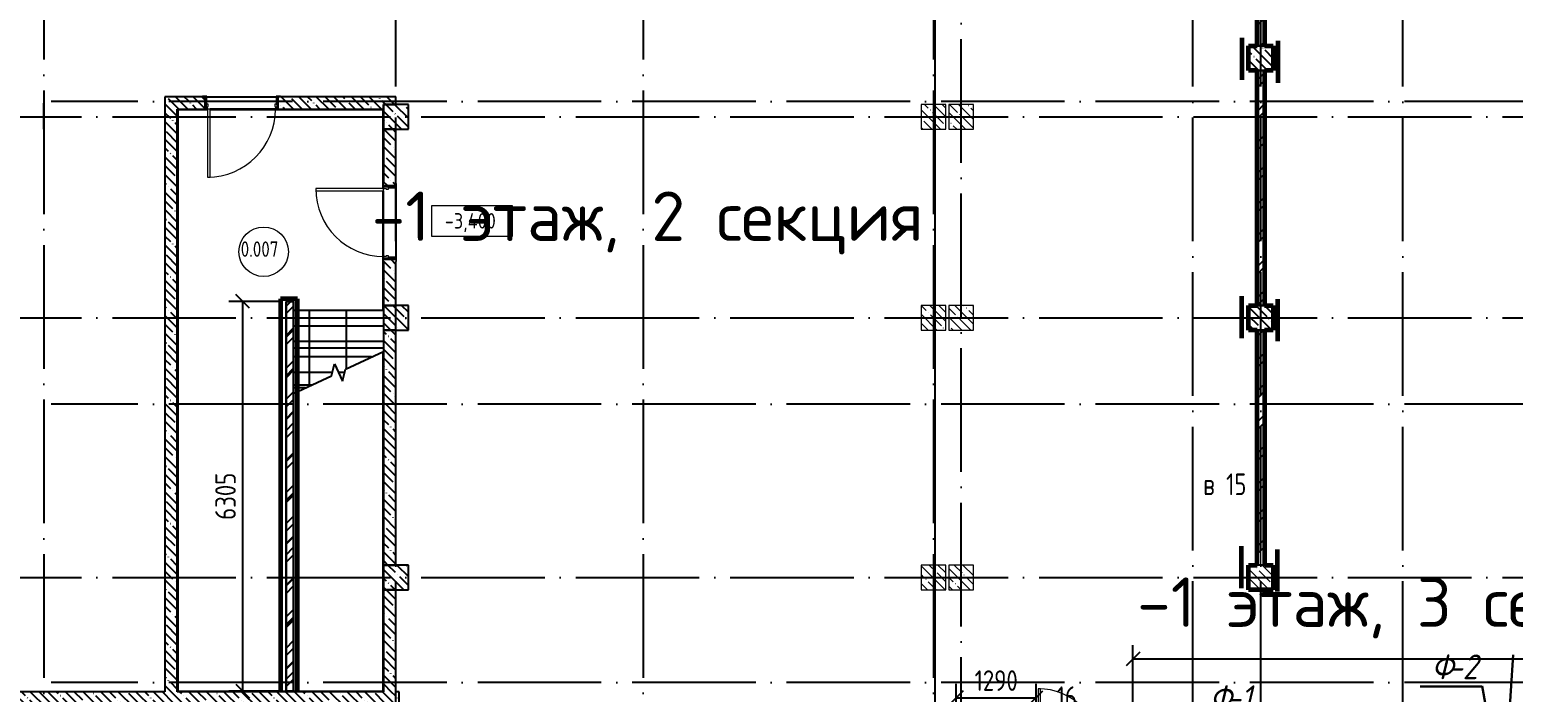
# Model space of a CAD drawing. Header units: millimetres. Extents: x -592259 to 288321, y -552984 to 293768.
# Drawn here: x 109968 to 133985, y 141352 to 152070 of the extents above; entities that cross this region are included whole.
import ezdxf

# ---------------------------------------------------------------- set-up
doc = ezdxf.new("R2010")
doc.units = ezdxf.units.MM
doc.linetypes.add('ADSK_Линия сетки', pattern=[2500, 2000, -250, 0, -250])
doc.layers.get('Defpoints').update_dxf_attribs({"color": 250})
for name, color, linetype, lineweight in [('0.2) Кирп 3.1 вып', 30, 'Continuous', 30), ('0.2) Кирпич 3 вып', 30, 'Continuous', 30), ('2.1)Фарх 2 выполн.', 160, 'Continuous', 30), ('4.1.3) Штук  3.1 вып по кирп подвал.', 6, 'Continuous', 60), ('5.2) ЧН-16 Штукатурка подвал 4 вып', 160, 'Continuous', 60), ('A-ANNO-NOTE', 250, 'Continuous', 9), ('A-AREA-IDEN', 250, 'Continuous', 9), ('A-DETL-3', 250, 'Continuous', 13), ('A-DOOR', 250, 'Continuous', 5), ('A-DOOR-1', 250, 'Continuous', 13), ('A-DOOR-FRAM', 250, 'Continuous', 5), ('A-FLOR-1', 250, 'Continuous', 5), ('A-GENM-1', 250, 'Continuous', 5), ('A-WALL-1', 250, 'Continuous', 50), ('A-WALL-2', 250, 'Continuous', 5), ('A-WALL-3', 250, 'Continuous', 13), ('G-____-____-TEXT', 250, 'Continuous', 9), ('G-ANNO-DIMS', 250, 'Continuous', 9), ('G-ANNO-SYMB-3', 250, 'Continuous', 9), ('I-WALL-1', 250, 'Continuous', 5), ('S-COLS-1', 250, 'Continuous', 5), ('S-COLS-2', 250, 'Continuous', 5), ('S-STRS', 250, 'Continuous', 5), ('S-STRS-1', 250, 'Continuous', 5), ('S-STRS-MBND', 250, 'Continuous', 5), ('Оси-1', 250, 'ADSK_Линия сетки', 9)]:
    doc.layers.add(name, color=color, linetype=linetype, lineweight=lineweight)
doc.styles.add('GOST Common_1', font='', dxfattribs={"width": 0.9, "height": 250})
doc.styles.add('GOST Common_2', font='', dxfattribs={"width": 0.8, "height": 350})
doc.styles.add('ISOCPEUR', font='isocpeur.ttf', dxfattribs={"width": 0.8, "height": 100})
doc.styles.add('ISOCPEUR_6', font='isocpeur.ttf', dxfattribs={"height": 3.5})
doc.styles.add('ISOCPEUR_I', font='isocpeui.ttf', dxfattribs={"width": 0.9, "height": 12.5})
doc.styles.get("Standard").update_dxf_attribs({"font": 'ГОСТ тип А.ttf'})
doc.styles.get('GOST Common_1').set_extended_font_data('GOST Common')
doc.styles.get('GOST Common_2').set_extended_font_data('GOST Common')
doc.dimstyles.new('А3', dxfattribs={"dimtxt": 333, "dimasz": 222, "dimexe": 222, "dimexo": 111, "dimgap": 111, "dimtad": 1, "dimtoh": 1, "dimdec": 0, "dimrnd": 0.0015, "dimzin": 0, "dimdsep": 46, "dimtxsty": 'Standard', "dimblk": 'OBLIQUE', "dimcen": 0, "dimclrd": 7, "dimclre": 7, "dimclrt": 7, "dimadec": 0, "dimazin": 0, "dimtfac": 1, "dimtdec": 0, "dimtofl": 0, "dimtmove": 0, "dimatfit": 3, "dimfxl": 1, "dimtolj": 1, "dimtzin": 0, "dimarcsym": 0})
pattern_1 = [(135, (10997.54, 114885.93), (-142.5612, -142.5612), []), (135, (11140.1, 114885.93), (-142.5612, -142.5612), [252.016, -50.403, 3.353, -47.05])]
pattern_2 = [(90, (115697.54, 147525.9), (-600, 4e-14), []), (180, (115697.54, 147525.9), (-7e-14, -600), [])]
pattern_3 = [(45, (10997.54, 114885.93), (-251.4472, 251.4472), []), (45, (10997.54, 115266.93), (-251.4472, 251.4472), [])]

# ---------------------------------------------------------------- blocks, each defined once
blk = doc.blocks.new('Дверь_СКБ_1Ст_Внутренняя - СОШ_Д-1п_Дв_1200x2100h-31541110-АР1_Кладочный план подвала_ Блок 2_ 3')
at = {"layer": 'A-DOOR'}
h = blk.add_hatch(dxfattribs=at)
h.set_pattern_fill('FP_8', color=256, style=0, pattern_type=2)
h.set_pattern_definition([(135, (1701.41, 164.685), (-14.14214, -14.14214), []), (225, (1701.41, 164.685), (14.14214, -14.14214), [])])
h.paths.add_polyline_path([(612.5, 100), (587.5, 100), (587.5, -100), (612.5, -100)])
at = {"layer": 'A-DOOR-FRAM'}
h = blk.add_hatch(dxfattribs=at)
h.set_pattern_fill('FP_9', color=256, style=0, pattern_type=2)
h.set_pattern_definition([(45, (-421.384, 164.685), (-14.1421, 14.1421), []), (135, (-421.384, 164.685), (-14.1421, -14.1421), [])])
h.paths.add_polyline_path([(-562.5, 100), (-587.5, 100), (-587.5, -100), (-562.5, -100)])
at = {"layer": 'A-DOOR'}
blk.add_arc((562.5, 100), 1100, 90, 180, dxfattribs=at)
at = {"layer": 'A-DOOR-1'}
for p, q in [((562.5, 1200), (522.5, 1200)), ((522.5, 1200), (522.5, 100)), ((562.5, 100), (562.5, 1200)), ((522.5, 100), (562.5, 100))]:
    blk.add_line(p, q, dxfattribs=at)
at = {"layer": 'A-DOOR-FRAM'}
for p, q in [((-547.5, 108), (-617.5, 108)), ((-617.5, 108), (-617.5, 100)), ((-617.5, 100), (-547.5, 100)), ((-562.5, 100), (-587.5, 100)), ((-587.5, 100), (-587.5, -100)), ((-537.5, 100), (-562.5, 100)), ((-562.5, 100), (-562.5, 20)), ((-562.5, -100), (-562.5, 100)), ((-547.5, 100), (-562.5, 100)), ((-562.5, 100), (-562.5, 99)), ((-562.5, 99), (-547.5, 99)), ((-562.5, 20), (-527.5, 20)), ((-547.5, 20), (-562.5, 20)), ((-562.5, 20), (-562.5, -100)), ((-547.5, 100), (-547.5, 108)), ((-547.5, 99), (-547.5, 100)), ((-547.5, -100), (-547.5, 20)), ((-537.5, 60), (-537.5, 100)), ((-527.5, 60), (-537.5, 60)), ((-527.5, 20), (-527.5, 60)), ((562.5, 60), (552.5, 60)), ((552.5, 60), (552.5, 20)), ((552.5, 20), (587.5, 20)), ((562.5, 100), (562.5, 60)), ((587.5, 100), (562.5, 100)), ((642.5, 108), (572.5, 108)), ((572.5, 108), (572.5, 100)), ((587.5, 100), (572.5, 100)), ((572.5, 100), (572.5, 99)), ((572.5, 100), (642.5, 100)), ((572.5, 99), (587.5, 99)), ((587.5, 20), (572.5, 20)), ((572.5, 20), (572.5, -100)), ((587.5, 20), (587.5, 100)), ((612.5, 100), (587.5, 100)), ((587.5, 100), (587.5, -100)), ((587.5, 99), (587.5, 100)), ((587.5, -100), (587.5, 20)), ((612.5, -100), (612.5, 100)), ((642.5, 100), (642.5, 108)), ((-547.5, -100), (-617.5, -100)), ((-617.5, -100), (-617.5, -108)), ((-617.5, -108), (-547.5, -108)), ((-587.5, -100), (-562.5, -100)), ((-562.5, -100), (-547.5, -100)), ((-547.5, -108), (-547.5, -100)), ((572.5, -100), (587.5, -100)), ((642.5, -100), (572.5, -100)), ((572.5, -100), (572.5, -108)), ((572.5, -108), (642.5, -108)), ((587.5, -100), (612.5, -100)), ((642.5, -108), (642.5, -100))]:
    blk.add_line(p, q, dxfattribs=at)
blk = doc.blocks.new('BSC_Колонна _Прямоугольная - 400x400-V8-АР1_Кладочный план подвала_ Блок 2_ 3')
at = {"layer": 'S-COLS-2'}
h = blk.add_hatch(dxfattribs=at)
h.set_pattern_fill('FP_20', color=256, style=0, pattern_type=2)
h.set_pattern_definition([(135, (-118900, -28325), (-142.5612, -142.5612), []), (135, (-118757.44, -28325), (-142.5612, -142.5612), [252.016, -50.403, 3.353, -47.05])])
h.paths.add_polyline_path([(-200, -200), (200, -200), (200, 200), (-200, 200)])
at = {"layer": 'S-COLS-1'}
for p, q in [((200, 200), (-200, 200)), ((-200, 200), (-200, -200)), ((200, -200), (200, 200)), ((-200, -200), (200, -200))]:
    blk.add_line(p, q, dxfattribs=at)
blk = doc.blocks.new('BSC_Колонна _Прямоугольная - 400x400-V45-АР1_Кладочный план подвала_ Блок 2_ 3')
at = {"layer": 'S-COLS-2'}
h = blk.add_hatch(dxfattribs=at)
h.set_pattern_fill('FP_57', color=256, style=0, pattern_type=2)
h.set_pattern_definition([(135, (-114050, -35775), (-142.5612, -142.5612), []), (135, (-113907.44, -35775), (-142.5612, -142.5612), [252.016, -50.403, 3.353, -47.05])])
h.paths.add_polyline_path([(-200, -200), (200, -200), (200, 200), (-200, 200)])
at = {"layer": 'S-COLS-1'}
for p, q in [((200, 200), (-200, 200)), ((-200, 200), (-200, -200)), ((200, -200), (200, 200)), ((-200, -200), (200, -200))]:
    blk.add_line(p, q, dxfattribs=at)
blk = doc.blocks.new('BSC_Колонна _Прямоугольная - 400x400-V50-АР1_Кладочный план подвала_ Блок 2_ 3')
at = {"layer": 'S-COLS-2'}
h = blk.add_hatch(dxfattribs=at)
h.set_pattern_fill('FP_62', color=256, style=0, pattern_type=2)
h.set_pattern_definition([(135, (-114050, -28325), (-142.5612, -142.5612), []), (135, (-113907.44, -28325), (-142.5612, -142.5612), [252.016, -50.403, 3.353, -47.05])])
h.paths.add_polyline_path([(-200, -200), (200, -200), (200, 200), (-200, 200)])
at = {"layer": 'S-COLS-1'}
for p, q in [((200, 200), (-200, 200)), ((-200, 200), (-200, -200)), ((200, -200), (200, 200)), ((-200, -200), (200, -200))]:
    blk.add_line(p, q, dxfattribs=at)
blk = doc.blocks.new('BSC_Колонна _Прямоугольная - 400x400-V51-АР1_Кладочный план подвала_ Блок 2_ 3')
at = {"layer": 'S-COLS-2'}
h = blk.add_hatch(dxfattribs=at)
h.set_pattern_fill('FP_63', color=256, style=0, pattern_type=2)
h.set_pattern_definition([(135, (-114050, -32525), (-142.5612, -142.5612), []), (135, (-113907.44, -32525), (-142.5612, -142.5612), [252.016, -50.403, 3.353, -47.05])])
h.paths.add_polyline_path([(-200, -200), (200, -200), (200, 200), (-200, 200)])
at = {"layer": 'S-COLS-1'}
for p, q in [((200, 200), (-200, 200)), ((-200, 200), (-200, -200)), ((200, -200), (200, 200)), ((-200, -200), (200, -200))]:
    blk.add_line(p, q, dxfattribs=at)
blk = doc.blocks.new('BSC_Колонна _Прямоугольная - 400x400-V60-АР1_Кладочный план подвала_ Блок 2_ 3')
at = {"layer": 'S-COLS-2'}
h = blk.add_hatch(dxfattribs=at)
h.set_pattern_fill('FP_72', color=256, style=0, pattern_type=2)
h.set_pattern_definition([(135, (-113600, -35775), (-142.5612, -142.5612), []), (135, (-113457.44, -35775), (-142.5612, -142.5612), [252.016, -50.403, 3.353, -47.05])])
h.paths.add_polyline_path([(-200, -200), (200, -200), (200, 200), (-200, 200)])
at = {"layer": 'S-COLS-1'}
for p, q in [((200, 200), (-200, 200)), ((-200, 200), (-200, -200)), ((200, -200), (200, 200)), ((-200, -200), (200, -200))]:
    blk.add_line(p, q, dxfattribs=at)
blk = doc.blocks.new('BSC_Колонна _Прямоугольная - 400x400-V63-АР1_Кладочный план подвала_ Блок 2_ 3')
at = {"layer": 'S-COLS-2'}
h = blk.add_hatch(dxfattribs=at)
h.set_pattern_fill('FP_75', color=256, style=0, pattern_type=2)
h.set_pattern_definition([(135, (-113600, -32525), (-142.5612, -142.5612), []), (135, (-113457.44, -32525), (-142.5612, -142.5612), [252.016, -50.403, 3.353, -47.05])])
h.paths.add_polyline_path([(-200, -200), (200, -200), (200, 200), (-200, 200)])
at = {"layer": 'S-COLS-1'}
for p, q in [((200, 200), (-200, 200)), ((-200, 200), (-200, -200)), ((200, -200), (200, 200)), ((-200, -200), (200, -200))]:
    blk.add_line(p, q, dxfattribs=at)
blk = doc.blocks.new('BSC_Колонна _Прямоугольная - 400x400-V74-АР1_Кладочный план подвала_ Блок 2_ 3')
at = {"layer": 'S-COLS-2'}
h = blk.add_hatch(dxfattribs=at)
h.set_pattern_fill('FP_86', color=256, style=0, pattern_type=2)
h.set_pattern_definition([(135, (-113600, -28325), (-142.5612, -142.5612), []), (135, (-113457.44, -28325), (-142.5612, -142.5612), [252.016, -50.403, 3.353, -47.05])])
h.paths.add_polyline_path([(-200, -200), (200, -200), (200, 200), (-200, 200)])
at = {"layer": 'S-COLS-1'}
for p, q in [((200, 200), (-200, 200)), ((-200, 200), (-200, -200)), ((200, -200), (200, 200)), ((-200, -200), (200, -200))]:
    blk.add_line(p, q, dxfattribs=at)
blk = doc.blocks.new('Дверь_СКБ_2Ст - СОШ_Дв_1570_1550_x2100h _пр_ завертка-35617996-АР1_Кладочный план подвала_ Блок 2_ 3')
at = {"layer": 'A-DOOR'}
h = blk.add_hatch(dxfattribs=at)
h.set_pattern_fill('FP_10', color=256, style=0, pattern_type=2)
h.set_pattern_definition([(135, (1501.41, 124.685), (-14.14214, -14.14214), []), (225, (1501.41, 124.685), (14.14214, -14.14214), [])])
h.paths.add_polyline_path([(797.5, 60), (787.5, 60), (787.5, -60), (797.5, -60)])
at = {"layer": 'A-DOOR-FRAM'}
h = blk.add_hatch(dxfattribs=at)
h.set_pattern_fill('FP_11', color=256, style=0, pattern_type=2)
h.set_pattern_definition([(45, (-621.384, 124.685), (-14.1421, 14.1421), []), (135, (-621.384, 124.685), (-14.1421, -14.1421), [])])
h.paths.add_polyline_path([(-762.5, 60), (-772.5, 60), (-772.5, -60), (-762.5, -60)])
at = {"layer": 'A-DOOR'}
for centre, radius, start, end in [((-737.5, 60), 1000, 0, 90), ((762.5, 60), 500, 90, 180)]:
    blk.add_arc(centre, radius, start, end, dxfattribs=at)
at = {"layer": 'A-DOOR-1'}
for p, q in [((-737.5, 1060), (-737.5, 60)), ((-697.5, 1060), (-737.5, 1060)), ((-697.5, 60), (-697.5, 1060)), ((762.5, 560), (722.5, 560)), ((722.5, 560), (722.5, 60)), ((762.5, 60), (762.5, 560)), ((-737.5, 60), (-697.5, 60)), ((722.5, 60), (762.5, 60))]:
    blk.add_line(p, q, dxfattribs=at)
at = {"layer": 'A-DOOR-FRAM'}
for p, q in [((-747.5, 68), (-817.5, 68)), ((-817.5, 68), (-817.5, 60)), ((-817.5, 60), (-747.5, 60)), ((-762.5, 60), (-772.5, 60)), ((-772.5, 60), (-772.5, -60)), ((-737.5, 60), (-762.5, 60)), ((-762.5, 60), (-762.5, -20)), ((-762.5, -60), (-762.5, 60)), ((-747.5, 60), (-747.5, 68)), ((-737.5, 20), (-737.5, 60)), ((-727.5, 20), (-737.5, 20)), ((-727.5, -20), (-727.5, 20)), ((762.5, 20), (752.5, 20)), ((752.5, 20), (752.5, -20)), ((762.5, 60), (762.5, 20)), ((787.5, 60), (762.5, 60)), ((842.5, 68), (772.5, 68)), ((772.5, 68), (772.5, 60)), ((772.5, 60), (842.5, 60)), ((787.5, -20), (787.5, 60)), ((797.5, 60), (787.5, 60)), ((787.5, 60), (787.5, -60)), ((797.5, -60), (797.5, 60)), ((842.5, 60), (842.5, 68)), ((-747.5, -60), (-817.5, -60)), ((-817.5, -60), (-817.5, -68)), ((-817.5, -68), (-747.5, -68)), ((-772.5, -60), (-762.5, -60)), ((-762.5, -20), (-727.5, -20)), ((-747.5, -20), (-762.5, -20)), ((-762.5, -20), (-762.5, -60)), ((-762.5, -60), (-747.5, -60)), ((-747.5, -60), (-747.5, -20)), ((-747.5, -68), (-747.5, -60)), ((752.5, -20), (787.5, -20)), ((787.5, -20), (772.5, -20)), ((772.5, -20), (772.5, -60)), ((772.5, -60), (787.5, -60)), ((842.5, -60), (772.5, -60)), ((772.5, -60), (772.5, -68)), ((772.5, -68), (842.5, -68)), ((787.5, -60), (787.5, -20)), ((787.5, -60), (797.5, -60)), ((842.5, -68), (842.5, -60))]:
    blk.add_line(p, q, dxfattribs=at)
blk = doc.blocks.new('Ом_Перемычка из уголков - B2-14-32788994-АР1_Кладочный план подвала_ Блок 2_ 3')
at = {"layer": 'A-GENM-1'}
blk.add_line((-460, 0), (960, 0), dxfattribs=at)
blk = doc.blocks.new('AAR_СКБ_Марка_Помещения - Номер-17325395-АР1_Кладочный план подвала_ Блок 2_ 3')
at = {"layer": 'A-AREA-IDEN'}
blk.add_circle((0, 1.5), 4, dxfattribs=at)
blk = doc.blocks.new('Высотные отметки - Рамка-32693647-АР1_Кладочный план подвала_ Блок 2_ 3')
at = {"layer": 'A-ANNO-NOTE'}
for p, q in [((-6.5, 0), (-6.5, 5)), ((-6.5, 5), (6.5, 5)), ((6.5, 5), (6.5, 0)), ((6.5, 0), (-6.5, 0))]:
    blk.add_line(p, q, dxfattribs=at)
blk = doc.blocks.new('_Oblique')
at = {"color": 0, "linetype": 'ByBlock', "lineweight": -2}
blk.add_line((-0.5, -0.5), (0.5, 0.5), dxfattribs=at)
blk = doc.blocks.new('*D5445')
at = {"color": 7, "lineweight": -2, "transparency": 16777216}
for p, q in [((124968, 140402), (124968, 141487)), ((126258, 140402), (126258, 141487)), ((124968, 141265), (126258, 141265))]:
    blk.add_line(p, q, dxfattribs=at)
at = {"layer": 'Defpoints', "color": 0, "transparency": 16777216}
for p in [(126258, 141265), (124968, 140291), (126258, 140291)]:
    blk.add_point(p, dxfattribs=at)
at = {"color": 7, "lineweight": -2, "transparency": 16777216, "xscale": 222, "yscale": 222, "zscale": 222, "rotation": 180}
blk.add_blockref('_Oblique', (124968, 141265), dxfattribs=at)
at = {"color": 7, "lineweight": -2, "transparency": 16777216, "xscale": 222, "yscale": 222, "zscale": 222}
blk.add_blockref('_Oblique', (126258, 141265), dxfattribs=at)
at = {"color": 7, "transparency": 16777216, "insert": (125613, 141542), "char_height": 333, "attachment_point": 5}
blk.add_mtext('\\A1;1290', dxfattribs=at)
blk = doc.blocks.new('*D5446')
at = {"color": 7, "lineweight": -2, "transparency": 16777216}
for p, q in [((127828, 140522), (127828, 142115)), ((142698, 140522), (142698, 142115)), ((127828, 141893), (142698, 141893))]:
    blk.add_line(p, q, dxfattribs=at)
at = {"layer": 'Defpoints', "color": 0, "transparency": 16777216}
for p in [(142698, 141893), (127828, 140411), (142698, 140411)]:
    blk.add_point(p, dxfattribs=at)
at = {"color": 7, "lineweight": -2, "transparency": 16777216, "xscale": 222, "yscale": 222, "zscale": 222, "rotation": 180}
blk.add_blockref('_Oblique', (127828, 141893), dxfattribs=at)
at = {"color": 7, "lineweight": -2, "transparency": 16777216, "xscale": 222, "yscale": 222, "zscale": 222}
blk.add_blockref('_Oblique', (142698, 141893), dxfattribs=at)
at = {"color": 7, "transparency": 16777216, "insert": (135263, 142171), "char_height": 333, "attachment_point": 5}
blk.add_mtext('\\A1;14870', dxfattribs=at)
blk = doc.blocks.new('*D5546')
at = {"color": 7, "lineweight": -2, "transparency": 16777216}
for p, q in [((114007, 147676), (113193, 147676)), ((113415, 147676), (113415, 141371)), ((114007, 141371), (113193, 141371))]:
    blk.add_line(p, q, dxfattribs=at)
at = {"layer": 'Defpoints', "color": 0, "transparency": 16777216}
for p in [(114118, 147676), (113415, 141371), (114118, 141371)]:
    blk.add_point(p, dxfattribs=at)
at = {"color": 7, "lineweight": -2, "transparency": 16777216, "xscale": 222, "yscale": 222, "zscale": 222}
for p, rotation in [((113415, 147676), 90), ((113415, 141371), 270)]:
    blk.add_blockref('_Oblique', p, dxfattribs=dict(at, rotation=rotation))
at = {"color": 7, "transparency": 16777216, "insert": (113138, 144523), "char_height": 333, "attachment_point": 5, "rotation": 90}
blk.add_mtext('\\A1;6305', dxfattribs=at)

msp = doc.modelspace()

# ---------------------------------------------------------------- hatches: boundary and pattern name
at = {"layer": '0.2) Кирпич 3 вып'}
h = msp.add_hatch(dxfattribs=at)
h.set_pattern_fill('ANSI31', color=256, scale=150)
h.paths.add_polyline_path([(114117.538, 147675.9256), (114237.538, 147675.9256), (114237.538, 141370.9267), (114117.538, 141370.9267)])
at = {"layer": 'I-WALL-1', "lineweight": -2}
h = msp.add_hatch(dxfattribs=at)
h.set_pattern_fill('FP_2', color=256, style=0, pattern_type=2)
h.set_pattern_definition(pattern_3)
h.paths.add_polyline_path([(129957.8721, 151810.8618), (129957.8721, 155610.8618), (129837.8721, 155610.8618), (129837.8721, 151810.8618)])
h = msp.add_hatch(dxfattribs=at)
h.set_pattern_fill('FP_2', color=256, style=0, pattern_type=2)
h.set_pattern_definition(pattern_3)
h.paths.add_polyline_path([(129957.8721, 147610.9266), (129957.8721, 151410.8618), (129837.8721, 151410.8618), (129837.8721, 147610.9266)])
h = msp.add_hatch(dxfattribs=at)
h.set_pattern_fill('FP_1', color=256, style=0, pattern_type=2)
h.set_pattern_definition(pattern_1)
h.paths.add_polyline_path([(115697.538, 150785.9256), (115697.538, 150985.9256), (113997.5374, 150985.9256), (113997.5374, 150785.9256), (114027.5374, 150785.9256)])
h.paths.add_polyline_path([(112797.5374, 150785.9256), (112797.5374, 150985.9256), (112157.5374, 150985.9256), (112157.5374, 150785.9256), (112767.5374, 150785.9256)])
h = msp.add_hatch(dxfattribs=at)
h.set_pattern_fill('FP_1', color=256, style=0, pattern_type=2)
h.set_pattern_definition(pattern_1)
h.paths.add_polyline_path([(115897.538, 141360.9267), (115897.538, 143010.9266), (115697.538, 143010.9266), (115697.538, 141360.9267)])
h.paths.add_polyline_path([(115897.538, 143410.9266), (115897.538, 147210.9266), (115697.538, 147210.9266), (115697.538, 143410.9266)])
h.paths.add_polyline_path([(115697.538, 147610.9266), (115897.538, 147610.9266), (115897.538, 148350.8665), (115697.538, 148350.8665), (115697.538, 148320.8665)])
h.paths.add_polyline_path([(115897.538, 149550.8665), (115897.538, 150460.9262), (115697.538, 150460.9262), (115697.538, 149550.8665)])
h.paths.add_polyline_path([(115897.538, 150860.9262), (115897.538, 150985.9256), (115697.538, 150985.9256), (115697.538, 150860.9262)])
h = msp.add_hatch(dxfattribs=at)
h.set_pattern_fill('FP_1', color=256, style=0, pattern_type=2)
h.set_pattern_definition(pattern_1)
h.paths.add_polyline_path([(112357.5374, 141360.9267), (112357.5374, 150785.9256), (112157.5374, 150785.9256), (112157.5374, 141360.9267)])
h = msp.add_hatch(dxfattribs=at)
h.set_pattern_fill('FP_2', color=256, style=0, pattern_type=2)
h.set_pattern_definition(pattern_3)
h.paths.add_polyline_path([(114237.538, 141370.9267), (114237.538, 147675.9256), (114117.538, 147675.9256), (114117.538, 141370.9267)])
h = msp.add_hatch(dxfattribs=at)
h.set_pattern_fill('FP_2', color=256, style=0, pattern_type=2)
h.set_pattern_definition(pattern_3)
h.paths.add_polyline_path([(129957.8721, 143415.9271), (129957.8721, 147210.9266), (129837.8721, 147210.9266), (129837.8721, 143415.9271)])
h = msp.add_hatch(dxfattribs=at)
h.set_pattern_fill('FP_1', color=256, style=0, pattern_type=2)
h.set_pattern_definition(pattern_1)
h.paths.add_polyline_path([(115697.538, 141110.9267), (115697.538, 141360.9267), (107897.6568, 141360.9267), (107897.6568, 141110.9267), (113875.8719, 141110.9267)])
h = msp.add_hatch(dxfattribs=at)
h.set_pattern_fill('FP_1', color=256, style=0, pattern_type=2)
h.set_pattern_definition(pattern_1)
h.paths.add_polyline_path([(115697.538, 137710.9262), (115947.538, 137710.9262), (115947.538, 141360.9267), (115697.538, 141360.9267), (115697.538, 138634.6849)])
at = {"layer": 'S-COLS-2', "lineweight": -2}
h = msp.add_hatch(dxfattribs=at)
h.set_pattern_fill('FP_1', color=256, style=0, pattern_type=2)
h.set_pattern_definition(pattern_1)
h.paths.add_polyline_path([(129697.5384, 151410.8618), (130097.5384, 151410.8618), (130097.5384, 151810.8618), (129697.5384, 151810.8618)])
h = msp.add_hatch(dxfattribs=at)
h.set_pattern_fill('FP_1', color=256, style=0, pattern_type=2)
h.set_pattern_definition(pattern_1)
h.paths.add_polyline_path([(115897.538, 150460.9262), (116097.538, 150460.9262), (116097.538, 150860.9262), (115697.538, 150860.9262), (115697.538, 150460.9262)])
h = msp.add_hatch(dxfattribs=at)
h.set_pattern_fill('FP_1', color=256, style=0, pattern_type=2)
h.set_pattern_definition(pattern_1)
h.paths.add_polyline_path([(115697.538, 147210.9266), (116097.538, 147210.9266), (116097.538, 147610.9266), (115697.538, 147610.9266)])
h = msp.add_hatch(dxfattribs=at)
h.set_pattern_fill('FP_1', color=256, style=0, pattern_type=2)
h.set_pattern_definition(pattern_1)
h.paths.add_polyline_path([(129697.5384, 147210.9266), (130097.5384, 147210.9266), (130097.5384, 147610.9266), (129697.5384, 147610.9266)])
h = msp.add_hatch(dxfattribs=at)
h.set_pattern_fill('FP_1', color=256, style=0, pattern_type=2)
h.set_pattern_definition(pattern_1)
h.paths.add_polyline_path([(115897.538, 143010.9266), (116097.538, 143010.9266), (116097.538, 143410.9266), (115697.538, 143410.9266), (115697.538, 143010.9266)])
at = {"layer": 'S-STRS-1', "lineweight": -2}
h = msp.add_hatch(dxfattribs=at)
h.set_pattern_fill('FP_112', color=256, style=0, pattern_type=2)
h.set_pattern_definition(pattern_2)
h.paths.add_polyline_path([(115697.538, 147275.9262), (115697.538, 147525.9262), (114237.538, 147525.9262), (114237.538, 147275.9262)])
h = msp.add_hatch(dxfattribs=at)
h.set_pattern_fill('FP_112', color=256, style=0, pattern_type=2)
h.set_pattern_definition(pattern_2)
h.paths.add_polyline_path([(115503.6648, 147025.9262), (115697.538, 147025.9262), (115697.538, 147275.9262), (114237.538, 147275.9262), (114237.538, 147025.9262)])
h = msp.add_hatch(dxfattribs=at)
h.set_pattern_fill('FP_112', color=256, style=0, pattern_type=2)
h.set_pattern_definition(pattern_2)
h.paths.add_polyline_path([(115503.6648, 146775.9262), (115697.538, 146866.3307), (115697.538, 147025.9262), (114237.538, 147025.9262), (114237.538, 146775.9262), (114901.5039, 146775.9262)])
h = msp.add_hatch(dxfattribs=at)
h.set_pattern_fill('FP_112', color=256, style=0, pattern_type=2)
h.set_pattern_definition(pattern_2)
h.paths.add_polyline_path([(114967.538, 146525.9262), (115067.9879, 146525.9262), (115080.8265, 146578.7534), (115503.6648, 146775.9262), (114237.538, 146775.9262), (114237.538, 146525.9262), (114867.0882, 146525.9262), (114901.5039, 146667.5367)])
h = msp.add_hatch(dxfattribs=at)
h.set_pattern_fill('FP_112', color=256, style=0, pattern_type=2)
h.set_pattern_definition(pattern_2)
h.paths.add_polyline_path([(114431.4113, 146275.9262), (114854.2496, 146473.0989), (114867.0882, 146525.9262), (114237.538, 146525.9262), (114237.538, 146275.9262)])
h.paths.add_polyline_path([(115033.5721, 146384.3156), (115067.9879, 146525.9262), (114967.538, 146525.9262)])

# ---------------------------------------------------------------- linework, layer by layer
at = {"color": 1}
msp.add_lwpolyline([(172265.5409, 183601.6714), (124619.2541, 183601.6714), (124619.2541, 110667.782), (172265.5409, 110667.782)], close=True, dxfattribs=at)
at = {"layer": '0.2) Кирп 3.1 вып'}
msp.add_lwpolyline([(114117.538, 147675.9256), (114237.538, 147675.9256), (114237.538, 141370.9267), (114117.538, 141370.9267)], close=True, dxfattribs=at)
at = {"layer": '2.1)Фарх 2 выполн.'}
for p, q in [((133878.3192, 140419.2405), (133984.672, 141959.1062)), ((132478.1714, 141448.0346), (133478.1714, 141448.0346)), ((133670.5192, 140419.2405), (133478.1714, 141451.1784))]:
    msp.add_line(p, q, dxfattribs=at)
at = {"layer": '4.1.3) Штук  3.1 вып по кирп подвал.'}
for p, q in [((129837.8721, 151810.8618), (129837.8721, 155610.8618)), ((129957.8721, 155610.8618), (129957.8721, 151810.8618)), ((129837.8721, 147610.9266), (129837.8721, 151410.8618)), ((129957.8721, 151410.8618), (129957.8721, 147610.9266)), ((129837.8721, 143415.9271), (129837.8721, 147210.9266)), ((129957.8721, 147210.9266), (129957.8721, 143410.9266))]:
    msp.add_line(p, q, dxfattribs=at)
at = {"layer": '4.1.3) Штук  3.1 вып по кирп подвал.', "color": 3}
for p, q in [((129697.5384, 151410.8618), (129697.5384, 151810.8618)), ((129697.5384, 151810.8618), (129837.8721, 151810.8618)), ((129957.8721, 151810.8618), (130097.5384, 151810.8618)), ((130097.5384, 151810.8618), (130097.5384, 151410.8618)), ((129837.8721, 151410.8618), (129697.5384, 151410.8618)), ((130097.5384, 151410.8618), (129957.8721, 151410.8618)), ((129697.5384, 147210.9266), (129697.5384, 147610.9266)), ((129697.5384, 147610.9266), (129837.8721, 147610.9266)), ((129957.8721, 147610.9266), (130097.5384, 147610.9266)), ((130097.5384, 147610.9266), (130097.5384, 147210.9266)), ((129837.8721, 147210.9266), (129697.5384, 147210.9266)), ((130097.5384, 147210.9266), (129957.8721, 147210.9266)), ((129697.5384, 143010.9266), (129697.5384, 143410.9266)), ((129697.5384, 143410.9266), (129837.8721, 143410.9266)), ((129837.8721, 143410.9266), (129837.8721, 143415.9271)), ((129957.8721, 143410.9266), (130097.5384, 143410.9266)), ((130097.5384, 143410.9266), (130097.5384, 143010.9266)), ((130097.5384, 143010.9266), (129697.5384, 143010.9266))]:
    msp.add_line(p, q, dxfattribs=at)
at = {"layer": '4.1.3) Штук  3.1 вып по кирп подвал.', "color": 2}
for points in [[(129593.7817, 151259.9481), (129593.7817, 151939.1244)], [(130175.5771, 151208.4285), (130175.5771, 151887.6048)], [(129591.5429, 147082.7876), (129591.5429, 147761.9639)], [(130173.3383, 147031.268), (130173.3383, 147710.4444)], [(129582.7367, 143035.5803), (129582.7367, 143714.7567)], [(130164.5321, 142984.0608), (130164.5321, 143663.2371)]]:
    msp.add_lwpolyline(points, dxfattribs=at)
at = {"layer": '5.2) ЧН-16 Штукатурка подвал 4 вып'}
for p, q in [((114300.9184, 147716.5977), (114027.5377, 147716.5977)), ((114027.5377, 147716.5977), (114027.5377, 141360.9267)), ((114300.9184, 141360.9267), (114300.9184, 147716.5977))]:
    msp.add_line(p, q, dxfattribs=at)
at = {"layer": 'A-DETL-3', "lineweight": -2}
msp.add_line((110197.5374, 150460.9262), (110197.5374, 150880.9262), dxfattribs=at)
at = {"layer": 'A-FLOR-1', "lineweight": -2}
for p, q in [((112367.5374, 150775.9256), (112367.5374, 141370.9267)), ((112847.5374, 150775.9256), (112367.5374, 150775.9256)), ((115687.538, 150775.9256), (112887.5374, 150775.9256)), ((115687.538, 149500.8665), (115687.538, 150775.9256)), ((115687.538, 147525.9262), (115687.538, 149460.8665)), ((115687.538, 141370.9267), (115687.538, 146861.6677)), ((129837.8721, 143410.9266), (129837.8721, 143415.9271)), ((129957.8721, 143415.9271), (129957.8721, 143410.9266)), ((112367.5374, 141370.9267), (114117.538, 141370.9267)), ((114237.538, 141370.9267), (115687.538, 141370.9267))]:
    msp.add_line(p, q, dxfattribs=at)
at = {"layer": 'A-WALL-1', "lineweight": -2}
for p, q in [((112767.5374, 150985.9256), (112157.5374, 150985.9256)), ((112157.5374, 150985.9256), (112157.5374, 141360.9267)), ((115897.538, 150985.9256), (114027.5374, 150985.9256)), ((115697.538, 150785.9256), (115697.538, 150860.9262)), ((115897.538, 150860.9262), (115897.538, 150985.9256)), ((112357.5374, 150785.9256), (112767.5374, 150785.9256)), ((112357.5374, 141360.9267), (112357.5374, 150785.9256)), ((114027.5374, 150785.9256), (115697.538, 150785.9256)), ((115697.538, 150460.9262), (115697.538, 149580.8665)), ((115897.538, 149580.8665), (115897.538, 150460.9262)), ((115697.538, 148320.8665), (115697.538, 147610.9266)), ((115897.538, 147610.9266), (115897.538, 148320.8665)), ((115697.538, 147210.9266), (115697.538, 143410.9266)), ((115897.538, 143410.9266), (115897.538, 147210.9266)), ((115697.538, 143010.9266), (115697.538, 141360.9267)), ((115897.538, 141360.9267), (115897.538, 143010.9266)), ((112157.5374, 141360.9267), (107897.6568, 141360.9267)), ((115697.538, 141360.9267), (112357.5374, 141360.9267)), ((115947.538, 141360.9267), (115897.538, 141360.9267)), ((115947.538, 137710.9262), (115947.538, 141360.9267))]:
    msp.add_line(p, q, dxfattribs=at)
at = {"layer": 'A-WALL-2', "lineweight": -2}
for p, q in [((115697.538, 150860.9262), (115897.538, 150860.9262)), ((115897.538, 150460.9262), (115697.538, 150460.9262)), ((115697.538, 147610.9266), (115897.538, 147610.9266)), ((115897.538, 147210.9266), (115697.538, 147210.9266)), ((115697.538, 143410.9266), (115897.538, 143410.9266)), ((115897.538, 143010.9266), (115697.538, 143010.9266))]:
    msp.add_line(p, q, dxfattribs=at)
at = {"layer": 'A-WALL-3', "lineweight": -2}
for p, q in [((129837.8721, 155610.8618), (129837.8721, 151810.8618)), ((129957.8721, 151810.8618), (129957.8721, 155610.8618)), ((129837.8721, 151810.8618), (129957.8721, 151810.8618)), ((129837.8721, 151410.8618), (129837.8721, 147610.9266)), ((129957.8721, 151410.8618), (129837.8721, 151410.8618)), ((129957.8721, 147610.9266), (129957.8721, 151410.8618)), ((114117.538, 147675.9256), (114117.538, 141370.9267)), ((114237.538, 147675.9256), (114117.538, 147675.9256)), ((114237.538, 141370.9267), (114237.538, 147675.9256)), ((129837.8721, 147610.9266), (129957.8721, 147610.9266)), ((129837.8721, 147210.9266), (129837.8721, 143415.9271)), ((129957.8721, 147210.9266), (129837.8721, 147210.9266)), ((129957.8721, 143415.9271), (129957.8721, 147210.9266)), ((129837.8721, 143415.9271), (129957.8721, 143415.9271)), ((114117.538, 141370.9267), (114237.538, 141370.9267))]:
    msp.add_line(p, q, dxfattribs=at)
at = {"layer": 'I-WALL-1', "lineweight": -2}
for p, q in [((112837.5374, 150985.9256), (113957.5374, 150985.9256)), ((113947.5374, 150785.9256), (112887.5374, 150785.9256)), ((115697.538, 148400.8665), (115697.538, 149460.8665)), ((115897.538, 149510.8665), (115897.538, 148390.8665))]:
    msp.add_line(p, q, dxfattribs=at)
at = {"layer": 'S-COLS-1', "lineweight": -2}
for p, q in [((130097.5384, 151810.8618), (129697.5384, 151810.8618)), ((129697.5384, 151810.8618), (129697.5384, 151410.8618)), ((130097.5384, 151410.8618), (130097.5384, 151810.8618)), ((129697.5384, 151410.8618), (130097.5384, 151410.8618)), ((115897.538, 150860.9262), (115697.538, 150860.9262)), ((115697.538, 150860.9262), (115697.538, 150460.9262)), ((116097.538, 150860.9262), (115897.538, 150860.9262)), ((116097.538, 150460.9262), (116097.538, 150860.9262)), ((115697.538, 150460.9262), (115897.538, 150460.9262)), ((115897.538, 150460.9262), (116097.538, 150460.9262)), ((115897.538, 147610.9266), (115697.538, 147610.9266)), ((115697.538, 147610.9266), (115697.538, 147210.9266)), ((116097.538, 147610.9266), (115897.538, 147610.9266)), ((116097.538, 147210.9266), (116097.538, 147610.9266)), ((130097.5384, 147610.9266), (129697.5384, 147610.9266)), ((129697.5384, 147610.9266), (129697.5384, 147210.9266)), ((130097.5384, 147210.9266), (130097.5384, 147610.9266)), ((115697.538, 147210.9266), (115897.538, 147210.9266)), ((115897.538, 147210.9266), (116097.538, 147210.9266)), ((129697.5384, 147210.9266), (130097.5384, 147210.9266)), ((115897.538, 143410.9266), (115697.538, 143410.9266)), ((115697.538, 143410.9266), (115697.538, 143010.9266)), ((116097.538, 143410.9266), (115897.538, 143410.9266)), ((116097.538, 143010.9266), (116097.538, 143410.9266)), ((115697.538, 143010.9266), (115897.538, 143010.9266)), ((115897.538, 143010.9266), (116097.538, 143010.9266))]:
    msp.add_line(p, q, dxfattribs=at)
at = {"layer": 'S-STRS', "lineweight": -2}
for p, q in [((115697.538, 147525.9262), (114237.538, 147525.9262)), ((115697.538, 147525.9262), (114237.538, 147525.9262)), ((115697.538, 147275.9262), (114237.538, 147275.9262)), ((115697.538, 147275.9262), (114237.538, 147275.9262)), ((115697.538, 147025.9262), (114237.538, 147025.9262)), ((115697.538, 147025.9262), (114237.538, 147025.9262)), ((115503.6648, 146775.9262), (114237.538, 146775.9262)), ((115503.6648, 146775.9262), (114237.538, 146775.9262)), ((114867.0882, 146525.9262), (114237.538, 146525.9262)), ((114867.0882, 146525.9262), (114237.538, 146525.9262)), ((115067.9879, 146525.9262), (114967.538, 146525.9262)), ((115067.9879, 146525.9262), (114967.538, 146525.9262)), ((114237.538, 146275.9262), (114237.538, 146185.5216)), ((114431.4113, 146275.9262), (114237.538, 146275.9262)), ((114431.4113, 146275.9262), (114237.538, 146275.9262))]:
    msp.add_line(p, q, dxfattribs=at)
at = {"layer": 'S-STRS-MBND', "lineweight": -2}
for p, q in [((115080.8265, 146578.7534), (115697.538, 146866.3307)), ((114854.2496, 146473.0989), (114901.5039, 146667.5367)), ((114901.5039, 146667.5367), (115033.5721, 146384.3156)), ((115033.5721, 146384.3156), (115080.8265, 146578.7534)), ((114237.538, 146185.5216), (114854.2496, 146473.0989))]:
    msp.add_line(p, q, dxfattribs=at)
at = {"layer": 'Оси-1', "lineweight": -2}
for p, q in [((110197.5381, 176087.9307), (110197.5381, 111147.0862)), ((115897.538, 111147.0862), (115897.538, 176087.9307)), ((119897.5383, 176087.9307), (119897.5383, 111147.0862)), ((124597.538, 176087.9307), (124597.538, 111147.0862)), ((128797.538, 111147.0862), (128797.538, 176087.9307)), ((129897.5384, 111147.0862), (129897.5384, 176087.9307)), ((132197.5384, 111147.0862), (132197.5384, 176087.9307)), ((125047.538, 112417.0862), (125047.538, 174817.9307)), ((166722.1084, 150911.0771), (110317.5374, 150911.0771)), ((76304.6994, 150660.9262), (165452.1084, 150660.9262)), ((76304.6994, 147410.9266), (166722.1084, 147410.9266)), ((166722.1084, 146011.0455), (110317.5374, 146011.0455)), ((76304.6994, 143210.9266), (166722.1084, 143210.9266)), ((166722.1084, 141511.0455), (110317.5374, 141511.0455))]:
    msp.add_line(p, q, dxfattribs=at)

# ---------------------------------------------------------------- block references
at = {"layer": 'A-AREA-IDEN', "lineweight": -2, "xscale": 99.99999999999993, "yscale": 99.99999999999993, "zscale": 99.99999999999993}
msp.add_blockref('AAR_СКБ_Марка_Помещения - Номер-17325395-АР1_Кладочный план подвала_ Блок 2_ 3', (113755.6283, 148327.5966), dxfattribs=at)
at = {"layer": 'A-DOOR', "lineweight": -2}
for p, rotation in [((113410.0374, 150885.9256), 180), ((115797.538, 148938.3665), 89.9999999999999)]:
    msp.add_blockref('Дверь_СКБ_1Ст_Внутренняя - СОШ_Д-1п_Дв_1200x2100h-31541110-АР1_Кладочный план подвала_ Блок 2_ 3', p, dxfattribs=dict(at, rotation=rotation))
msp.add_blockref('Дверь_СКБ_2Ст - СОШ_Дв_1570_1550_x2100h _пр_ завертка-35617996-АР1_Кладочный план подвала_ Блок 2_ 3', (127030.038, 140350.9271), dxfattribs=at)
at = {"layer": 'A-GENM-1', "lineweight": -2, "rotation": 89.9999999999999}
msp.add_blockref('Ом_Перемычка из уголков - B2-14-32788994-АР1_Кладочный план подвала_ Блок 2_ 3', (129897.8721, 143870.9266), dxfattribs=at)
at = {"layer": 'G-ANNO-DIMS', "lineweight": -2, "xscale": 99.99999999999993, "yscale": 99.99999999999993, "zscale": 99.99999999999993}
msp.add_blockref('Высотные отметки - Рамка-32693647-АР1_Кладочный план подвала_ Блок 2_ 3', (117127.8399, 148726.2811), dxfattribs=at)
at = {"layer": 'S-COLS-1', "lineweight": -2}
for name, p in [('BSC_Колонна _Прямоугольная - 400x400-V60-АР1_Кладочный план подвала_ Блок 2_ 3', (124597.538, 150660.9262)), ('BSC_Колонна _Прямоугольная - 400x400-V45-АР1_Кладочный план подвала_ Блок 2_ 3', (125047.538, 150660.9262)), ('BSC_Колонна _Прямоугольная - 400x400-V63-АР1_Кладочный план подвала_ Блок 2_ 3', (124597.538, 147410.9266)), ('BSC_Колонна _Прямоугольная - 400x400-V51-АР1_Кладочный план подвала_ Блок 2_ 3', (125047.538, 147410.9266)), ('BSC_Колонна _Прямоугольная - 400x400-V74-АР1_Кладочный план подвала_ Блок 2_ 3', (124597.538, 143210.9266)), ('BSC_Колонна _Прямоугольная - 400x400-V50-АР1_Кладочный план подвала_ Блок 2_ 3', (125047.538, 143210.9266)), ('BSC_Колонна _Прямоугольная - 400x400-V8-АР1_Кладочный план подвала_ Блок 2_ 3', (129897.5384, 143210.9266))]:
    msp.add_blockref(name, p, dxfattribs=at)

# ---------------------------------------------------------------- texts
at = {"layer": '2.1)Фарх 2 выполн.', "lineweight": -2, "char_height": 400, "attachment_point": 1, "style": 'ISOCPEUR_I'}
for s, insert, width in [('\\fISOCPEUR|b0|i1|c204|p34|;Ф', (132660.1517, 141964.1428), 312.658125), ('-2', (132918.1204, 141964.1428), 448.945), ('\\fISOCPEUR|b0|i1|c204|p34|;Ф', (129070.6745, 141465.214), 312.658125), ('-1', (129328.6432, 141465.214), 384.81)]:
    msp.add_mtext(s, dxfattribs=dict(at, insert=insert, width=width))
at = {"layer": 'A-AREA-IDEN', "lineweight": -2, "insert": (113383.9541, 148646.3271), "char_height": 250, "width": 858.607312, "attachment_point": 1, "style": 'ISOCPEUR'}
msp.add_mtext('0.007', dxfattribs=at)
at = {"layer": 'G-____-____-TEXT', "color": 7, "char_height": 800, "width": 18169.734652, "attachment_point": 1, "style": 'ISOCPEUR_6'}
for s, insert in [('-1 этаж, 2 секция', (115503.6648, 149452.9628)), ('-1 этаж, 3 секция', (127894.8074, 143210.9266))]:
    msp.add_mtext(s, dxfattribs=dict(at, insert=insert))
at = {"layer": 'G-ANNO-DIMS', "lineweight": -2, "insert": (116687.8498, 149102.9882), "char_height": 250, "width": 1055.976244, "attachment_point": 1, "line_spacing_factor": 1.022761, "style": 'GOST Common_1'}
msp.add_mtext('-3,400', dxfattribs=at)
at = {"layer": 'G-ANNO-SYMB-3', "lineweight": -2, "char_height": 350, "attachment_point": 1, "style": 'GOST Common_2'}
for s, insert, width in [(' 15', (129165.8565, 144891.5189), 525.907), ('\\fGOST Common|b0|i0|c204|p34|;\\W.8;в', (128964.7732, 144891.5189), 243.713), (' 16', (126421.4319, 141448.4328), 525.907)]:
    msp.add_mtext(s, dxfattribs=dict(at, insert=insert, width=width))

# ---------------------------------------------------------------- dimensions: what is measured, and where the dimension line sits
dim = msp.add_linear_dim(base=(113415.4125, 141370.9267), p1=(114117.538, 147675.9256), p2=(114117.538, 141370.9267), angle=90, dimstyle='А3')
dim.commit()
dim.dimension.update_dxf_attribs({"geometry": '*D5546', "text_midpoint": (113137.9125, 144523.4262)})
for base, p1, p2, picture, middle in [((142697.5374, 141893.0589), (127827.538, 140410.9271), (142697.5374, 140410.9271), '*D5446', (135262.5377, 142170.5589)), ((126257.538, 141264.6522), (124967.538, 140290.9271), (126257.538, 140290.9271), '*D5445', (125612.538, 141542.1522))]:
    dim = msp.add_linear_dim(base=base, p1=p1, p2=p2, dimstyle='А3')
    dim.commit()
    dim.dimension.update_dxf_attribs({"geometry": picture, "text_midpoint": middle})

doc.saveas('drawing.dxf')
